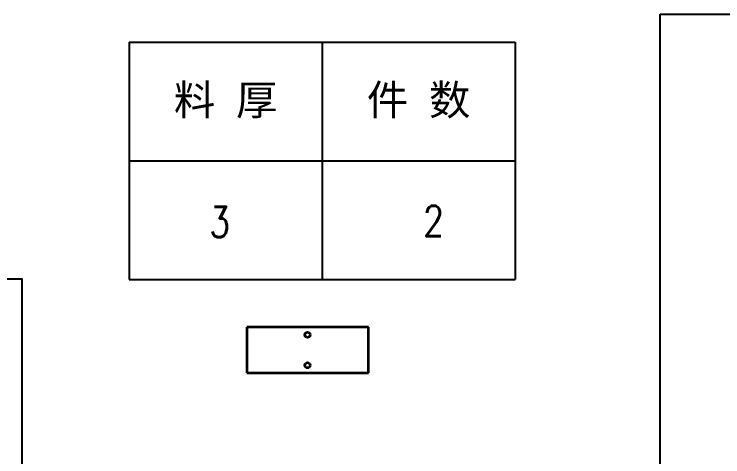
# Model space of a CAD drawing. Header units: millimetres. Extents: x -1727 to 307483, y -92648 to 6637.
# Drawn here: x 6684 to 7617, y -7512 to -6930 of the extents above; entities that cross this region are included whole.
import ezdxf
from ezdxf.enums import TextEntityAlignment as Align

# ---------------------------------------------------------------- set-up
doc = ezdxf.new("R2010")
doc.units = ezdxf.units.MM
doc.layers.add('A3', color=7, linetype='Continuous', plot=False)
doc.layers.add('AM_VIS', color=7, linetype='Continuous')
doc.styles.add('DIM', font='txt.shx', dxfattribs={"width": 0.8, "bigfont": 'bigfont.shx'})
doc.styles.get("Standard").update_dxf_attribs({"font": 'arial.ttf'})

# ---------------------------------------------------------------- blocks, each defined once
blk = doc.blocks.new('*T16')
at = {"color": 0, "linetype": 'ByBlock', "lineweight": -2, "transparency": 16777216}
for p, q in [((0, 0), (127, 0)), ((0, 0), (0, -78)), ((63.5, 0), (63.5, -78)), ((127, 0), (127, -78)), ((0, -39), (127, -39)), ((0, -78), (127, -78))]:
    blk.add_line(p, q, dxfattribs=at)
at = {"color": 0, "transparency": 16777216, "char_height": 10, "width": 60.5, "attachment_point": 5}
for s, insert in [('{\\fSimSun|b0|i0|c134|p2;料 厚}', (31.75, -19.5)), ('{\\fSimSun|b0|i0|c134|p2;件 数}', (95.25, -19.5))]:
    blk.add_mtext(s, dxfattribs=dict(at, insert=insert))
blk = doc.blocks.new('拆图参数')
blk.add_blockref('*T16', (-63.5, 78))
at = {"style": 'DIM', "width": 0.8}
blk.add_attdef('6', text='', height=10, dxfattribs=at).set_placement((-37.13, 18.91), align=Align.MIDDLE_LEFT)
blk.add_attdef('1', text='', height=10, dxfattribs=at).set_placement((36.65, 19.27), align=Align.MIDDLE_CENTER)

msp = doc.modelspace()

# ---------------------------------------------------------------- linework, layer by layer
at = {"layer": 'A3', "linetype": 'Continuous'}
for points in [[(7534.05394, -6929.98265), (9214.05394, -6929.98265), (9214.05394, -8117.98265), (7534.05394, -8117.98265)], [(5506.05394, -7277.98265), (6694.05394, -7277.98265), (6694.05394, -8117.98265), (5506.05394, -8117.98265)]]:
    msp.add_lwpolyline(points, close=True, dxfattribs=at)
at = {"layer": 'AM_VIS', "color": 7, "lineweight": 35, "ltscale": 2}
for p, q in [((6990.11936, -7341.71212), (6990.11936, -7401.71212)), ((7150.11936, -7341.71212), (6990.11936, -7341.71212)), ((7150.11936, -7401.71212), (7150.11936, -7341.71212)), ((6990.11936, -7401.71212), (7150.11936, -7401.71212))]:
    msp.add_line(p, q, dxfattribs=at)
for centre in [(7070.11936, -7351.71212), (7070.11936, -7391.71212)]:
    msp.add_circle(centre, 3.5, dxfattribs=at)

# ---------------------------------------------------------------- block references
at = {"xscale": 4, "yscale": 4, "zscale": 4}
msp.add_blockref('拆图参数', (7089.31381, -7278.98051), dxfattribs=at).add_auto_attribs({'1': '2', '6': '3'})

doc.saveas('drawing.dxf')
